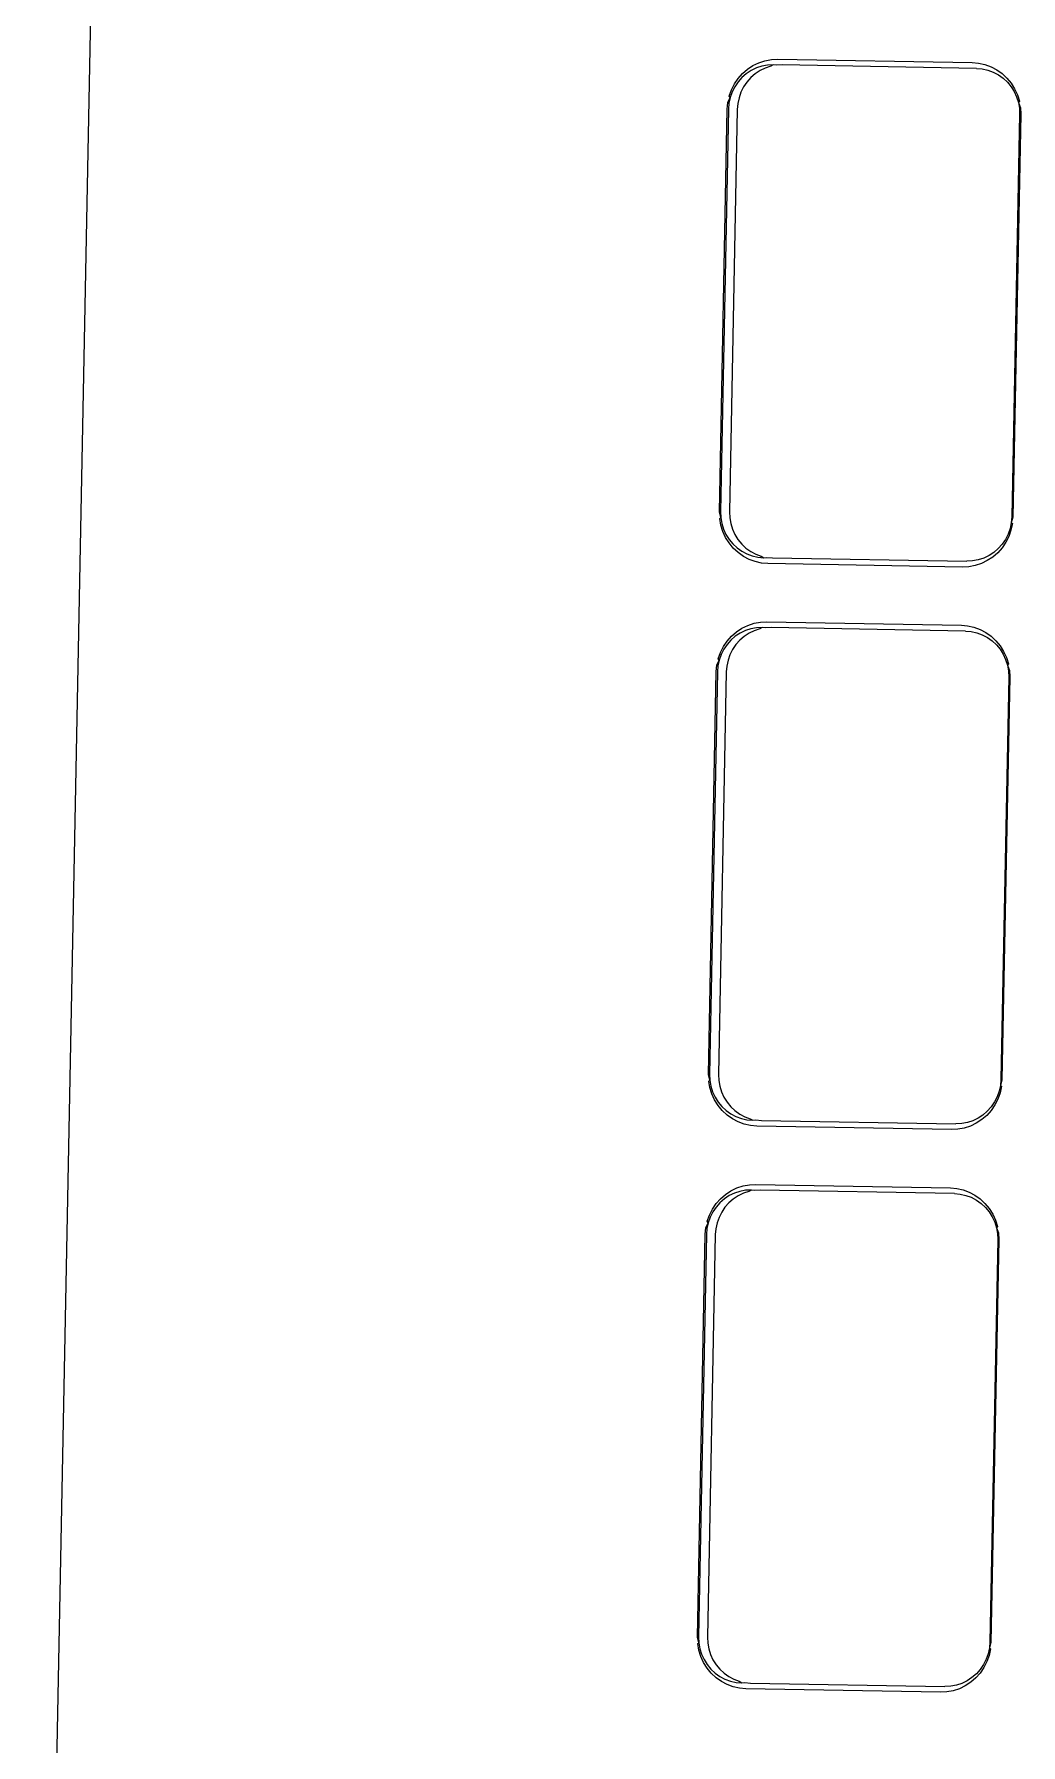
# Model space of a CAD drawing. Header units: millimetres. Extents: x 44692 to 659456, y -26273 to 96111.
# Drawn here: x 257766.3 to 257796.6, y -11945.4 to -11892.9 of the extents above; entities that cross this region are included whole.
import ezdxf

# ---------------------------------------------------------------- set-up
doc = ezdxf.new("R2010")
doc.units = ezdxf.units.MM
doc.header["$LTSCALE"] = 100
doc.layers.add('Muebles', color=112, linetype='Continuous')

msp = doc.modelspace()

# ---------------------------------------------------------------- linework, layer by layer
at = {"layer": 'Muebles'}
for p, q in [((257771.133, -11734.54), (257766.327, -11981.102)), ((257788.571, -11893.75), (257788.761, -11893.687)), ((257788.761, -11893.687), (257788.957, -11893.651)), ((257788.957, -11893.651), (257789.151, -11893.641)), ((257789.151, -11893.641), (257795.127, -11893.747)), ((257787.822, -11894.399), (257787.936, -11894.231)), ((257788.053, -11894.203), (257787.934, -11894.337)), ((257787.936, -11894.231), (257788.07, -11894.08)), ((257788.188, -11894.086), (257788.053, -11894.203)), ((257788.07, -11894.08), (257788.223, -11893.948)), ((257788.337, -11893.987), (257788.188, -11894.086)), ((257788.326, -11894.208), (257788.207, -11894.342)), ((257788.223, -11893.948), (257788.391, -11893.837)), ((257788.461, -11894.09), (257788.326, -11894.208)), ((257788.497, -11893.91), (257788.337, -11893.987)), ((257788.391, -11893.837), (257788.571, -11893.75)), ((257788.61, -11893.992), (257788.461, -11894.09)), ((257788.666, -11893.855), (257788.497, -11893.91)), ((257788.77, -11893.915), (257788.61, -11893.992)), ((257788.84, -11893.822), (257788.666, -11893.855)), ((257788.939, -11893.859), (257788.77, -11893.915)), ((257789.017, -11893.813), (257788.84, -11893.822)), ((257789.017, -11893.813), (257788.939, -11893.859)), ((257789.113, -11893.827), (257789.017, -11893.813)), ((257789.29, -11893.818), (257789.113, -11893.827)), ((257795.255, -11893.924), (257789.29, -11893.818)), ((257795.127, -11893.747), (257795.32, -11893.763)), ((257795.255, -11893.924), (257795.431, -11893.939)), ((257795.32, -11893.763), (257795.515, -11893.806)), ((257795.431, -11893.939), (257795.604, -11893.977)), ((257795.515, -11893.806), (257795.702, -11893.875)), ((257795.604, -11893.977), (257795.77, -11894.038)), ((257795.702, -11893.875), (257795.879, -11893.969)), ((257795.77, -11894.038), (257795.927, -11894.121)), ((257795.879, -11893.969), (257796.043, -11894.085)), ((257795.927, -11894.121), (257796.072, -11894.225)), ((257796.043, -11894.085), (257796.19, -11894.223)), ((257796.072, -11894.225), (257796.203, -11894.347)), ((257796.19, -11894.223), (257796.318, -11894.379)), ((257787.662, -11894.774), (257787.73, -11894.581)), ((257787.691, -11894.818), (257787.662, -11894.774)), ((257787.751, -11894.648), (257787.691, -11894.818)), ((257787.73, -11894.581), (257787.822, -11894.399)), ((257787.832, -11894.486), (257787.751, -11894.648)), ((257787.934, -11894.337), (257787.832, -11894.486)), ((257788.024, -11894.652), (257787.964, -11894.823)), ((257788.106, -11894.491), (257788.024, -11894.652)), ((257788.207, -11894.342), (257788.106, -11894.491)), ((257796.203, -11894.347), (257796.316, -11894.485)), ((257796.316, -11894.485), (257796.412, -11894.638)), ((257796.318, -11894.379), (257796.426, -11894.551)), ((257796.412, -11894.638), (257796.487, -11894.802)), ((257796.426, -11894.551), (257796.51, -11894.736)), ((257796.51, -11894.736), (257796.571, -11894.931)), ((257787.362, -11907.545), (257787.603, -11895.172)), ((257787.638, -11895.177), (257787.397, -11907.538)), ((257787.603, -11895.172), (257787.619, -11894.974)), ((257787.619, -11894.974), (257787.691, -11894.818)), ((257787.653, -11894.996), (257787.638, -11895.177)), ((257787.691, -11894.818), (257787.653, -11894.996)), ((257787.911, -11895.181), (257787.67, -11907.543)), ((257787.926, -11895.001), (257787.911, -11895.181)), ((257787.964, -11894.823), (257787.926, -11895.001)), ((257796.487, -11894.802), (257796.54, -11894.975)), ((257796.571, -11894.931), (257796.54, -11894.975)), ((257796.54, -11894.975), (257796.571, -11895.153)), ((257796.54, -11894.975), (257796.606, -11895.132)), ((257796.571, -11895.153), (257796.579, -11895.334)), ((257796.606, -11895.132), (257796.614, -11895.331)), ((257796.579, -11895.334), (257796.338, -11907.696)), ((257796.614, -11895.331), (257796.373, -11907.704)), ((257787.405, -11907.719), (257787.362, -11907.545)), ((257787.371, -11907.744), (257787.405, -11907.719)), ((257787.406, -11907.945), (257787.371, -11907.744)), ((257787.397, -11907.538), (257787.405, -11907.719)), ((257787.405, -11907.719), (257787.436, -11907.898)), ((257787.436, -11907.898), (257787.489, -11908.071)), ((257787.67, -11907.543), (257787.678, -11907.724)), ((257787.678, -11907.724), (257787.709, -11907.903)), ((257787.709, -11907.903), (257787.762, -11908.075)), ((257796.323, -11907.877), (257796.285, -11908.054)), ((257796.357, -11907.902), (257796.314, -11908.102)), ((257796.338, -11907.696), (257796.323, -11907.877)), ((257796.373, -11907.704), (257796.323, -11907.877)), ((257796.323, -11907.877), (257796.357, -11907.902)), ((257787.466, -11908.14), (257787.406, -11907.945)), ((257787.55, -11908.325), (257787.466, -11908.14)), ((257787.489, -11908.071), (257787.564, -11908.235)), ((257787.658, -11908.497), (257787.55, -11908.325)), ((257787.564, -11908.235), (257787.66, -11908.387)), ((257787.66, -11908.387), (257787.774, -11908.526)), ((257787.762, -11908.075), (257787.838, -11908.24)), ((257787.838, -11908.24), (257787.933, -11908.392)), ((257787.933, -11908.392), (257788.047, -11908.531)), ((257796.144, -11908.386), (257796.043, -11908.535)), ((257796.225, -11908.225), (257796.144, -11908.386)), ((257796.246, -11908.295), (257796.154, -11908.477)), ((257796.285, -11908.054), (257796.225, -11908.225)), ((257796.314, -11908.102), (257796.246, -11908.295)), ((257787.786, -11908.653), (257787.658, -11908.497)), ((257787.774, -11908.526), (257787.904, -11908.648)), ((257787.934, -11908.791), (257787.786, -11908.653)), ((257787.904, -11908.648), (257788.049, -11908.751)), ((257788.097, -11908.907), (257787.934, -11908.791)), ((257788.047, -11908.531), (257788.177, -11908.653)), ((257788.049, -11908.751), (257788.206, -11908.834)), ((257788.274, -11909.001), (257788.097, -11908.907)), ((257788.177, -11908.653), (257788.322, -11908.756)), ((257788.206, -11908.834), (257788.373, -11908.895)), ((257788.322, -11908.756), (257788.479, -11908.839)), ((257788.373, -11908.895), (257788.545, -11908.934)), ((257788.479, -11908.839), (257788.646, -11908.9)), ((257788.545, -11908.934), (257788.722, -11908.949)), ((257788.646, -11908.9), (257788.722, -11908.949)), ((257788.722, -11908.949), (257788.818, -11908.939)), ((257788.818, -11908.939), (257788.995, -11908.954)), ((257788.995, -11908.954), (257794.96, -11909.059)), ((257795.479, -11908.962), (257795.31, -11909.018)), ((257795.639, -11908.885), (257795.479, -11908.962)), ((257795.753, -11908.929), (257795.585, -11909.039)), ((257795.788, -11908.787), (257795.639, -11908.885)), ((257795.906, -11908.796), (257795.753, -11908.929)), ((257795.923, -11908.67), (257795.788, -11908.787)), ((257796.04, -11908.645), (257795.906, -11908.796)), ((257796.043, -11908.535), (257795.923, -11908.67)), ((257796.154, -11908.477), (257796.04, -11908.645)), ((257788.461, -11909.07), (257788.274, -11909.001)), ((257788.656, -11909.113), (257788.461, -11909.07)), ((257788.849, -11909.13), (257788.656, -11909.113)), ((257794.825, -11909.235), (257788.849, -11909.13)), ((257795.019, -11909.225), (257794.825, -11909.235)), ((257795.136, -11909.05), (257794.96, -11909.059)), ((257795.215, -11909.189), (257795.019, -11909.225)), ((257795.31, -11909.018), (257795.136, -11909.05)), ((257795.405, -11909.127), (257795.215, -11909.189)), ((257795.585, -11909.039), (257795.405, -11909.127)), ((257788.054, -11911.113), (257788.235, -11911.026)), ((257788.235, -11911.026), (257788.425, -11910.963)), ((257788.425, -11910.963), (257788.621, -11910.927)), ((257788.621, -11910.927), (257788.814, -11910.917)), ((257788.814, -11910.917), (257794.79, -11911.023)), ((257794.79, -11911.023), (257794.983, -11911.039)), ((257794.983, -11911.039), (257795.178, -11911.083)), ((257787.485, -11911.676), (257787.599, -11911.507)), ((257787.716, -11911.479), (257787.597, -11911.613)), ((257787.599, -11911.507), (257787.734, -11911.356)), ((257787.851, -11911.362), (257787.716, -11911.479)), ((257787.734, -11911.356), (257787.886, -11911.224)), ((257788, -11911.263), (257787.851, -11911.362)), ((257787.989, -11911.484), (257787.87, -11911.618)), ((257787.886, -11911.224), (257788.054, -11911.113)), ((257788.124, -11911.366), (257787.989, -11911.484)), ((257788.161, -11911.186), (257788, -11911.263)), ((257788.273, -11911.268), (257788.124, -11911.366)), ((257788.329, -11911.131), (257788.161, -11911.186)), ((257788.434, -11911.191), (257788.273, -11911.268)), ((257788.503, -11911.098), (257788.329, -11911.131)), ((257788.602, -11911.135), (257788.434, -11911.191)), ((257788.68, -11911.09), (257788.503, -11911.098)), ((257788.68, -11911.09), (257788.602, -11911.135)), ((257788.776, -11911.103), (257788.68, -11911.09)), ((257788.953, -11911.094), (257788.776, -11911.103)), ((257794.918, -11911.2), (257788.953, -11911.094)), ((257794.918, -11911.2), (257795.094, -11911.215)), ((257795.094, -11911.215), (257795.267, -11911.253)), ((257795.178, -11911.083), (257795.365, -11911.152)), ((257795.267, -11911.253), (257795.433, -11911.314)), ((257795.365, -11911.152), (257795.542, -11911.245)), ((257795.433, -11911.314), (257795.59, -11911.397)), ((257795.542, -11911.245), (257795.706, -11911.362)), ((257795.59, -11911.397), (257795.735, -11911.501)), ((257795.706, -11911.362), (257795.853, -11911.499)), ((257795.735, -11911.501), (257795.866, -11911.623)), ((257795.853, -11911.499), (257795.982, -11911.655)), ((257787.283, -11912.25), (257787.354, -11912.094)), ((257787.354, -11912.094), (257787.316, -11912.272)), ((257787.326, -11912.05), (257787.393, -11911.857)), ((257787.354, -11912.094), (257787.326, -11912.05)), ((257787.414, -11911.924), (257787.354, -11912.094)), ((257787.393, -11911.857), (257787.485, -11911.676)), ((257787.496, -11911.762), (257787.414, -11911.924)), ((257787.597, -11911.613), (257787.496, -11911.762)), ((257787.627, -11912.099), (257787.589, -11912.277)), ((257787.687, -11911.928), (257787.627, -11912.099)), ((257787.769, -11911.767), (257787.687, -11911.928)), ((257787.87, -11911.618), (257787.769, -11911.767)), ((257795.866, -11911.623), (257795.98, -11911.761)), ((257795.98, -11911.761), (257796.075, -11911.914)), ((257795.982, -11911.655), (257796.089, -11911.827)), ((257796.075, -11911.914), (257796.15, -11912.078)), ((257796.089, -11911.827), (257796.174, -11912.012)), ((257796.15, -11912.078), (257796.204, -11912.251)), ((257796.174, -11912.012), (257796.234, -11912.207)), ((257787.025, -11924.821), (257787.266, -11912.448)), ((257787.301, -11912.453), (257787.06, -11924.814)), ((257787.266, -11912.448), (257787.283, -11912.25)), ((257787.316, -11912.272), (257787.301, -11912.453)), ((257787.574, -11912.457), (257787.333, -11924.819)), ((257787.589, -11912.277), (257787.574, -11912.457)), ((257796.243, -11912.61), (257796.002, -11924.972)), ((257796.278, -11912.607), (257796.037, -11924.98)), ((257796.234, -11912.207), (257796.204, -11912.251)), ((257796.204, -11912.251), (257796.235, -11912.429)), ((257796.204, -11912.251), (257796.269, -11912.409)), ((257796.235, -11912.429), (257796.243, -11912.61)), ((257796.269, -11912.409), (257796.278, -11912.607)), ((257787.068, -11924.995), (257787.025, -11924.821)), ((257787.034, -11925.02), (257787.068, -11924.995)), ((257787.069, -11925.221), (257787.034, -11925.02)), ((257787.06, -11924.814), (257787.068, -11924.995)), ((257787.068, -11924.995), (257787.099, -11925.174)), ((257787.129, -11925.416), (257787.069, -11925.221)), ((257787.099, -11925.174), (257787.153, -11925.347)), ((257787.333, -11924.819), (257787.341, -11925)), ((257787.341, -11925), (257787.372, -11925.179)), ((257787.372, -11925.179), (257787.426, -11925.352)), ((257795.987, -11925.153), (257795.949, -11925.33)), ((257796.02, -11925.179), (257795.977, -11925.379)), ((257796.002, -11924.972), (257795.987, -11925.153)), ((257796.037, -11924.98), (257795.987, -11925.153)), ((257795.987, -11925.153), (257796.02, -11925.179)), ((257787.214, -11925.601), (257787.129, -11925.416)), ((257787.153, -11925.347), (257787.228, -11925.511)), ((257787.321, -11925.773), (257787.214, -11925.601)), ((257787.228, -11925.511), (257787.323, -11925.663)), ((257787.45, -11925.929), (257787.321, -11925.773)), ((257787.323, -11925.663), (257787.437, -11925.802)), ((257787.426, -11925.352), (257787.501, -11925.516)), ((257787.501, -11925.516), (257787.596, -11925.668)), ((257787.596, -11925.668), (257787.71, -11925.807)), ((257795.818, -11925.753), (257795.703, -11925.921)), ((257795.807, -11925.662), (257795.706, -11925.811)), ((257795.888, -11925.501), (257795.807, -11925.662)), ((257795.909, -11925.571), (257795.818, -11925.753)), ((257795.949, -11925.33), (257795.888, -11925.501)), ((257795.977, -11925.379), (257795.909, -11925.571)), ((257787.437, -11925.802), (257787.568, -11925.924)), ((257787.597, -11926.067), (257787.45, -11925.929)), ((257787.568, -11925.924), (257787.713, -11926.027)), ((257787.76, -11926.184), (257787.597, -11926.067)), ((257787.71, -11925.807), (257787.841, -11925.929)), ((257787.713, -11926.027), (257787.87, -11926.11)), ((257787.937, -11926.277), (257787.76, -11926.184)), ((257787.841, -11925.929), (257787.986, -11926.032)), ((257787.87, -11926.11), (257788.036, -11926.171)), ((257788.125, -11926.346), (257787.937, -11926.277)), ((257787.986, -11926.032), (257788.143, -11926.115)), ((257788.036, -11926.171), (257788.209, -11926.21)), ((257788.143, -11926.115), (257788.309, -11926.176)), ((257788.209, -11926.21), (257788.385, -11926.225)), ((257788.309, -11926.176), (257788.385, -11926.225)), ((257788.385, -11926.225), (257788.482, -11926.215)), ((257788.482, -11926.215), (257788.658, -11926.23)), ((257788.658, -11926.23), (257794.623, -11926.335)), ((257794.974, -11926.294), (257794.8, -11926.326)), ((257795.142, -11926.239), (257794.974, -11926.294)), ((257795.302, -11926.161), (257795.142, -11926.239)), ((257795.417, -11926.205), (257795.249, -11926.316)), ((257795.451, -11926.063), (257795.302, -11926.161)), ((257795.569, -11926.073), (257795.417, -11926.205)), ((257795.587, -11925.946), (257795.451, -11926.063)), ((257795.703, -11925.921), (257795.569, -11926.073)), ((257795.706, -11925.811), (257795.587, -11925.946)), ((257788.319, -11926.389), (257788.125, -11926.346)), ((257788.512, -11926.406), (257788.319, -11926.389)), ((257794.489, -11926.511), (257788.512, -11926.406)), ((257794.682, -11926.502), (257794.489, -11926.511)), ((257794.8, -11926.326), (257794.623, -11926.335)), ((257794.878, -11926.465), (257794.682, -11926.502)), ((257795.068, -11926.403), (257794.878, -11926.465)), ((257795.249, -11926.316), (257795.068, -11926.403)), ((257787.549, -11928.5), (257787.717, -11928.389)), ((257787.717, -11928.389), (257787.898, -11928.302)), ((257787.898, -11928.302), (257788.088, -11928.24)), ((257788.166, -11928.374), (257787.992, -11928.407)), ((257788.088, -11928.24), (257788.284, -11928.203)), ((257788.343, -11928.366), (257788.166, -11928.374)), ((257788.343, -11928.366), (257788.265, -11928.411)), ((257788.284, -11928.203), (257788.477, -11928.194)), ((257788.439, -11928.379), (257788.343, -11928.366)), ((257788.616, -11928.37), (257788.439, -11928.379)), ((257788.477, -11928.194), (257794.454, -11928.299)), ((257794.581, -11928.476), (257788.616, -11928.37)), ((257794.454, -11928.299), (257794.647, -11928.315)), ((257794.647, -11928.315), (257794.841, -11928.359)), ((257794.841, -11928.359), (257795.029, -11928.428)), ((257787.148, -11928.952), (257787.262, -11928.784)), ((257787.26, -11928.889), (257787.159, -11929.038)), ((257787.379, -11928.755), (257787.26, -11928.889)), ((257787.262, -11928.784), (257787.397, -11928.632)), ((257787.515, -11928.638), (257787.379, -11928.755)), ((257787.397, -11928.632), (257787.549, -11928.5)), ((257787.533, -11928.894), (257787.432, -11929.043)), ((257787.664, -11928.539), (257787.515, -11928.638)), ((257787.652, -11928.76), (257787.533, -11928.894)), ((257787.788, -11928.642), (257787.652, -11928.76)), ((257787.824, -11928.462), (257787.664, -11928.539)), ((257787.937, -11928.544), (257787.788, -11928.642)), ((257787.992, -11928.407), (257787.824, -11928.462)), ((257788.097, -11928.467), (257787.937, -11928.544)), ((257788.265, -11928.411), (257788.097, -11928.467)), ((257794.581, -11928.476), (257794.757, -11928.491)), ((257794.757, -11928.491), (257794.93, -11928.529)), ((257794.93, -11928.529), (257795.096, -11928.59)), ((257795.029, -11928.428), (257795.206, -11928.521)), ((257795.096, -11928.59), (257795.253, -11928.673)), ((257795.206, -11928.521), (257795.369, -11928.638)), ((257795.253, -11928.673), (257795.398, -11928.777)), ((257795.369, -11928.638), (257795.516, -11928.775)), ((257795.398, -11928.777), (257795.529, -11928.899)), ((257795.516, -11928.775), (257795.645, -11928.932)), ((257795.529, -11928.899), (257795.643, -11929.037)), ((257786.946, -11929.526), (257787.017, -11929.37)), ((257787.017, -11929.37), (257786.979, -11929.548)), ((257786.989, -11929.326), (257787.057, -11929.134)), ((257787.017, -11929.37), (257786.989, -11929.326)), ((257787.078, -11929.2), (257787.017, -11929.37)), ((257787.057, -11929.134), (257787.148, -11928.952)), ((257787.159, -11929.038), (257787.078, -11929.2)), ((257787.29, -11929.375), (257787.253, -11929.553)), ((257787.351, -11929.205), (257787.29, -11929.375)), ((257787.432, -11929.043), (257787.351, -11929.205)), ((257795.643, -11929.037), (257795.738, -11929.19)), ((257795.645, -11928.932), (257795.752, -11929.104)), ((257795.738, -11929.19), (257795.813, -11929.354)), ((257795.752, -11929.104), (257795.837, -11929.289)), ((257795.813, -11929.354), (257795.867, -11929.527)), ((257795.837, -11929.289), (257795.897, -11929.484)), ((257786.688, -11942.098), (257786.929, -11929.725)), ((257786.964, -11929.729), (257786.723, -11942.09)), ((257786.929, -11929.725), (257786.946, -11929.526)), ((257786.979, -11929.548), (257786.964, -11929.729)), ((257787.237, -11929.733), (257786.996, -11942.095)), ((257787.253, -11929.553), (257787.237, -11929.733)), ((257795.906, -11929.886), (257795.665, -11942.248)), ((257795.941, -11929.883), (257795.7, -11942.257)), ((257795.897, -11929.484), (257795.867, -11929.527)), ((257795.867, -11929.527), (257795.898, -11929.705)), ((257795.867, -11929.527), (257795.932, -11929.685)), ((257795.898, -11929.705), (257795.906, -11929.886)), ((257795.932, -11929.685), (257795.941, -11929.883)), ((257786.731, -11942.271), (257786.688, -11942.098)), ((257786.697, -11942.296), (257786.731, -11942.271)), ((257786.732, -11942.498), (257786.697, -11942.296)), ((257786.723, -11942.09), (257786.731, -11942.271)), ((257786.731, -11942.271), (257786.762, -11942.45)), ((257786.792, -11942.693), (257786.732, -11942.498)), ((257786.762, -11942.45), (257786.816, -11942.623)), ((257786.996, -11942.095), (257787.004, -11942.276)), ((257787.004, -11942.276), (257787.036, -11942.455)), ((257787.036, -11942.455), (257787.089, -11942.628)), ((257795.65, -11942.429), (257795.612, -11942.606)), ((257795.683, -11942.455), (257795.64, -11942.655)), ((257795.665, -11942.248), (257795.65, -11942.429)), ((257795.7, -11942.257), (257795.65, -11942.429)), ((257795.65, -11942.429), (257795.683, -11942.455)), ((257786.877, -11942.878), (257786.792, -11942.693)), ((257786.816, -11942.623), (257786.891, -11942.787)), ((257786.984, -11943.05), (257786.877, -11942.878)), ((257786.891, -11942.787), (257786.986, -11942.939)), ((257787.113, -11943.206), (257786.984, -11943.05)), ((257786.986, -11942.939), (257787.1, -11943.078)), ((257787.089, -11942.628), (257787.164, -11942.792)), ((257787.1, -11943.078), (257787.231, -11943.2)), ((257787.164, -11942.792), (257787.259, -11942.944)), ((257787.259, -11942.944), (257787.373, -11943.083)), ((257787.373, -11943.083), (257787.504, -11943.205)), ((257795.369, -11943.087), (257795.25, -11943.222)), ((257795.481, -11943.029), (257795.367, -11943.198)), ((257795.47, -11942.938), (257795.369, -11943.087)), ((257795.552, -11942.777), (257795.47, -11942.938)), ((257795.573, -11942.847), (257795.481, -11943.029)), ((257795.612, -11942.606), (257795.552, -11942.777)), ((257795.64, -11942.655), (257795.573, -11942.847)), ((257787.26, -11943.343), (257787.113, -11943.206)), ((257787.231, -11943.2), (257787.376, -11943.303)), ((257787.424, -11943.46), (257787.26, -11943.343)), ((257787.376, -11943.303), (257787.533, -11943.386)), ((257787.601, -11943.553), (257787.424, -11943.46)), ((257787.504, -11943.205), (257787.649, -11943.308)), ((257787.533, -11943.386), (257787.699, -11943.448)), ((257787.788, -11943.622), (257787.601, -11943.553)), ((257787.649, -11943.308), (257787.806, -11943.391)), ((257787.699, -11943.448), (257787.872, -11943.486)), ((257787.983, -11943.666), (257787.788, -11943.622)), ((257787.806, -11943.391), (257787.972, -11943.452)), ((257787.872, -11943.486), (257788.048, -11943.501)), ((257787.972, -11943.452), (257788.048, -11943.501)), ((257788.048, -11943.501), (257788.145, -11943.491)), ((257788.145, -11943.491), (257788.321, -11943.506)), ((257788.321, -11943.506), (257794.286, -11943.611)), ((257794.463, -11943.602), (257794.286, -11943.611)), ((257794.637, -11943.57), (257794.463, -11943.602)), ((257794.805, -11943.515), (257794.637, -11943.57)), ((257794.912, -11943.592), (257794.731, -11943.679)), ((257794.966, -11943.437), (257794.805, -11943.515)), ((257795.08, -11943.481), (257794.912, -11943.592)), ((257795.115, -11943.339), (257794.966, -11943.437)), ((257795.232, -11943.349), (257795.08, -11943.481)), ((257795.25, -11943.222), (257795.115, -11943.339)), ((257795.367, -11943.198), (257795.232, -11943.349)), ((257788.176, -11943.682), (257787.983, -11943.666)), ((257794.152, -11943.788), (257788.176, -11943.682)), ((257794.345, -11943.778), (257794.152, -11943.788)), ((257794.541, -11943.742), (257794.345, -11943.778)), ((257794.731, -11943.679), (257794.541, -11943.742))]:
    msp.add_line(p, q, dxfattribs=at)

doc.saveas('drawing.dxf')
